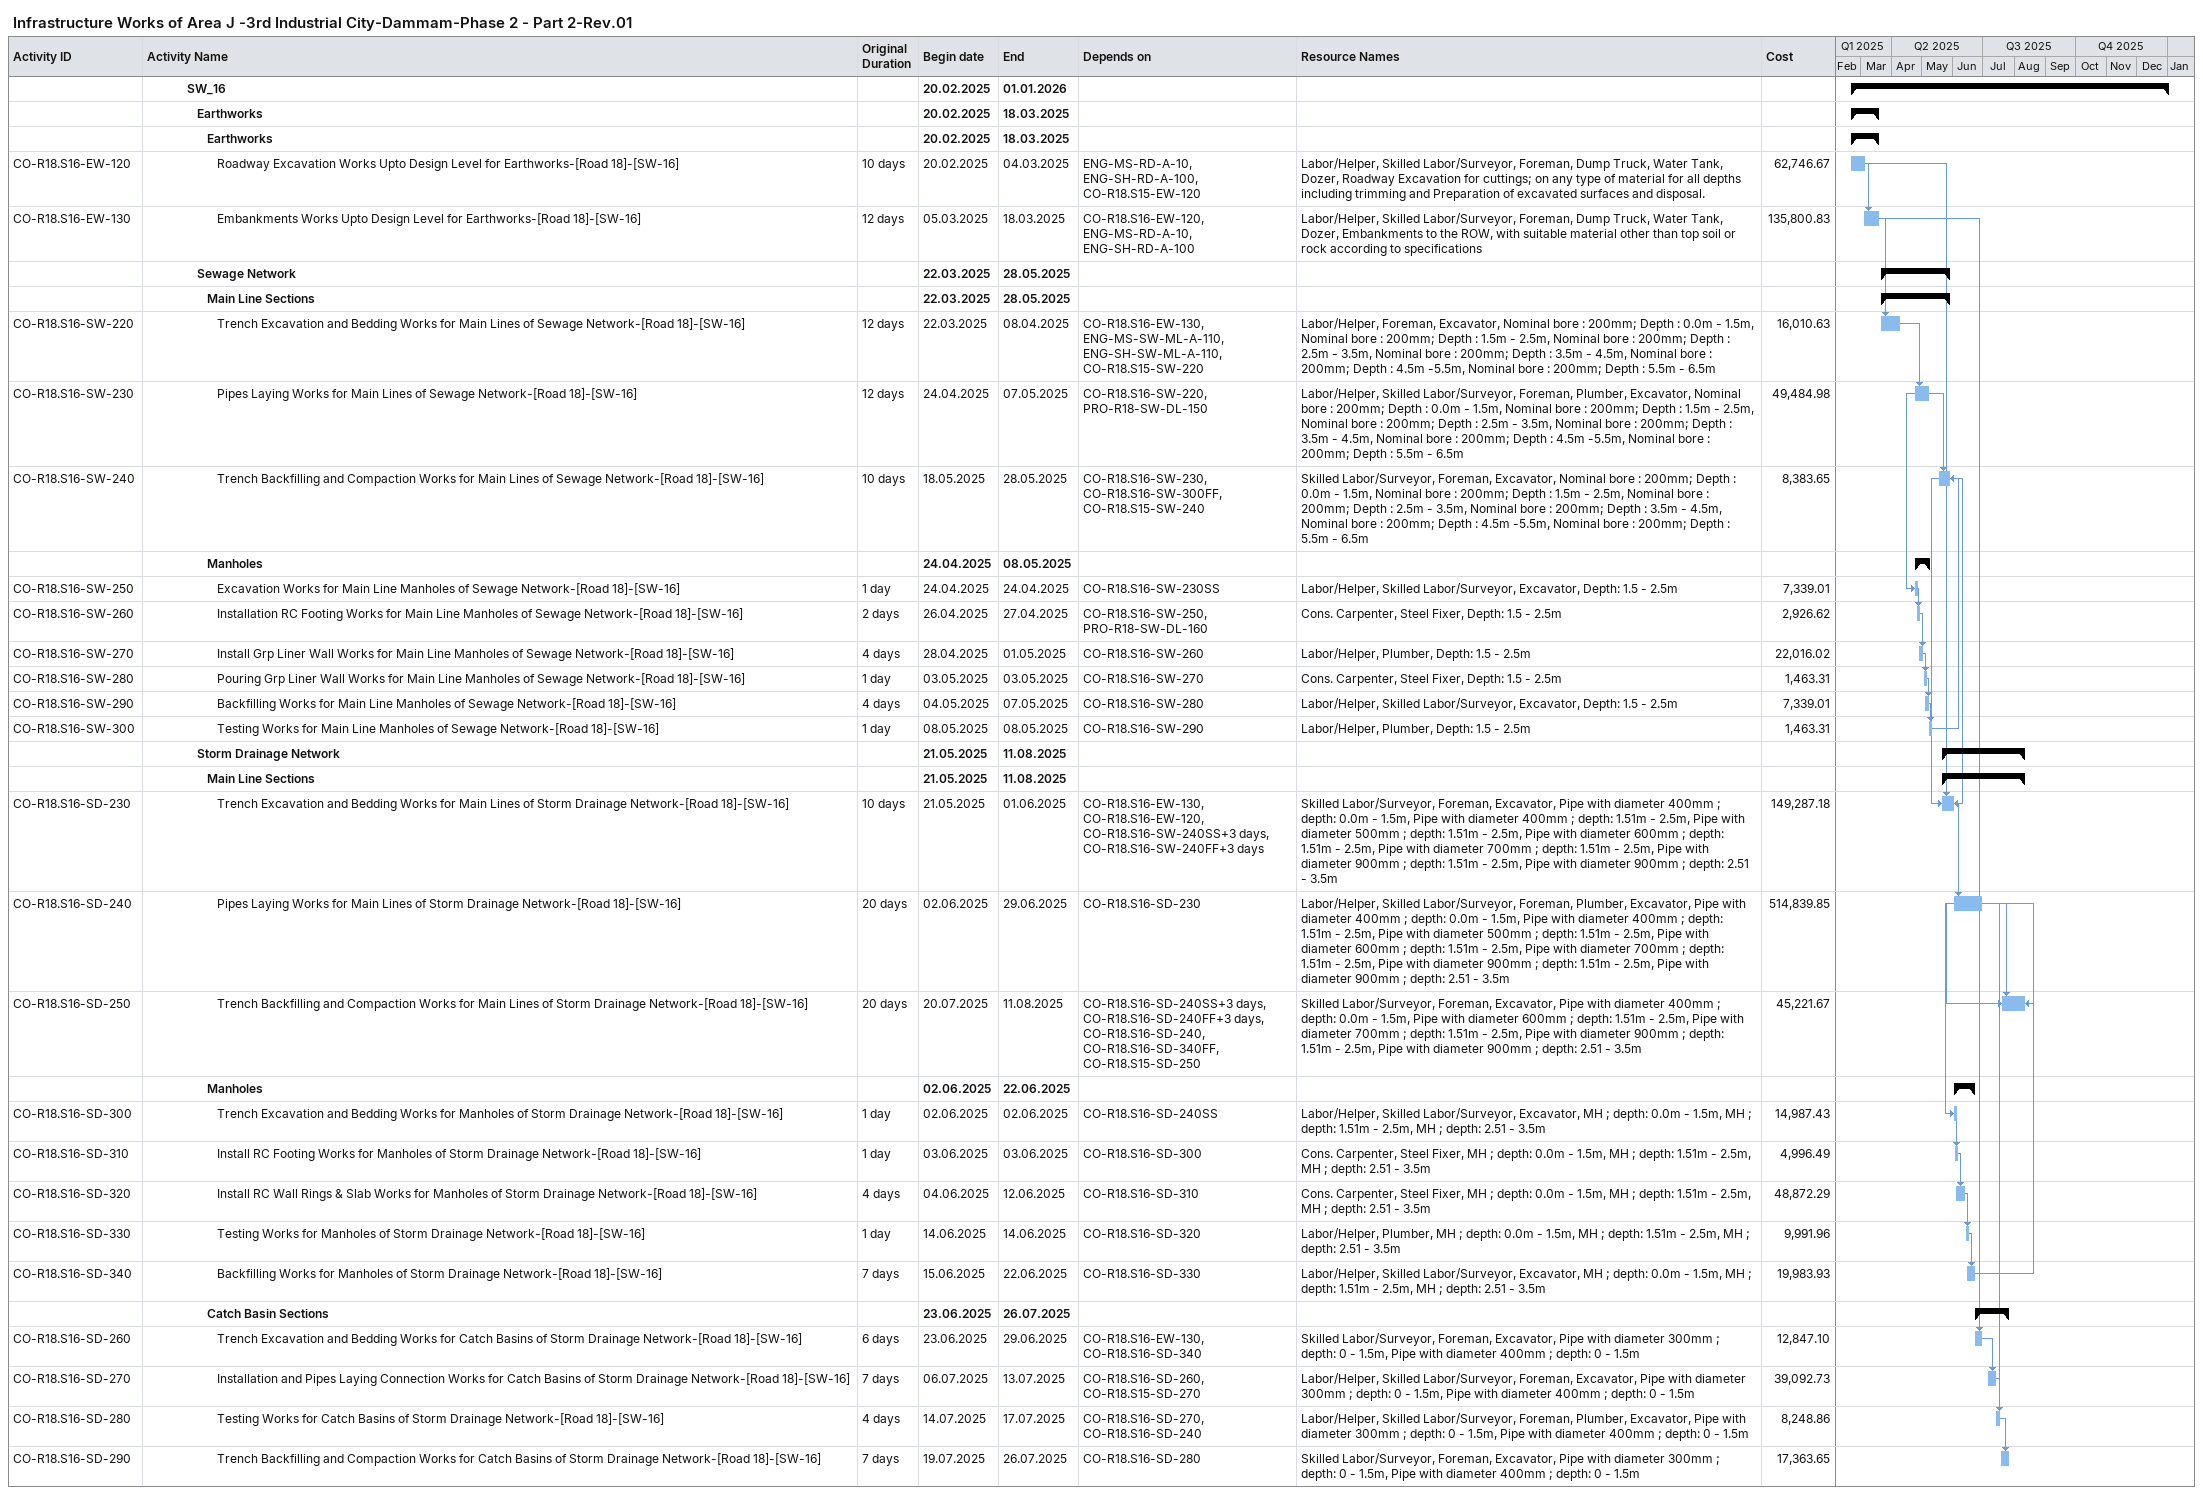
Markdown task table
Infrastructure Works of Area J -3rd Industrial City-Dammam-Phase 2 - Part 2-Rev.01

| ID | Level | Task | Original duration | Start | Finish | Predecessors | Resources | Cost |
|---|---|---|---|---|---|---|---|---|
|  | 5 | **SW_16** |  | 2025-02-20 | 2026-01-01 |  |  |  |
|  | 6 | **Earthworks** |  | 2025-02-20 | 2025-03-18 |  |  |  |
|  | 7 | **Earthworks** |  | 2025-02-20 | 2025-03-18 |  |  |  |
| CO-R18.S16-EW-120 | 8 | Roadway Excavation Works Upto Design Level for Earthworks-[Road 18]-[SW-16] | 10d | 2025-02-20 | 2025-03-04 | ENG-MS-RD-A-10, ENG-SH-RD-A-100, CO-R18.S15-EW-120 | Labor/Helper, Skilled Labor/Surveyor, Foreman, Dump Truck, Water Tank, Dozer, Roadway Excavation for cuttings; on any type of material for all depths including trimming and Preparation of excavated surfaces and disposal. | 62746.67 |
| CO-R18.S16-EW-130 | 8 | Embankments Works Upto Design Level for Earthworks-[Road 18]-[SW-16] | 12d | 2025-03-05 | 2025-03-18 | CO-R18.S16-EW-120, ENG-MS-RD-A-10, ENG-SH-RD-A-100 | Labor/Helper, Skilled Labor/Surveyor, Foreman, Dump Truck, Water Tank, Dozer, Embankments to the ROW, with suitable material other than top soil or rock according to specifications | 135800.83 |
|  | 6 | **Sewage Network** |  | 2025-03-22 | 2025-05-28 |  |  |  |
|  | 7 | **Main Line Sections** |  | 2025-03-22 | 2025-05-28 |  |  |  |
| CO-R18.S16-SW-220 | 8 | Trench Excavation and Bedding Works for Main Lines of Sewage Network-[Road 18]-[SW-16] | 12d | 2025-03-22 | 2025-04-08 | CO-R18.S16-EW-130, ENG-MS-SW-ML-A-110, ENG-SH-SW-ML-A-110, CO-R18.S15-SW-220 | Labor/Helper, Foreman, Excavator, Nominal bore : 200mm; Depth : 0.0m - 1.5m, Nominal bore : 200mm; Depth : 1.5m - 2.5m, Nominal bore : 200mm; Depth : 2.5m - 3.5m, Nominal bore : 200mm; Depth : 3.5m - 4.5m, Nominal bore : 200mm; Depth : 4.5m -5.5m, Nominal bore : 200mm; Depth : 5.5m - 6.5m | 16010.63 |
| CO-R18.S16-SW-230 | 8 | Pipes Laying Works for Main Lines of Sewage Network-[Road 18]-[SW-16] | 12d | 2025-04-24 | 2025-05-07 | CO-R18.S16-SW-220, PRO-R18-SW-DL-150 | Labor/Helper, Skilled Labor/Surveyor, Foreman, Plumber, Excavator, Nominal bore : 200mm; Depth : 0.0m - 1.5m, Nominal bore : 200mm; Depth : 1.5m - 2.5m, Nominal bore : 200mm; Depth : 2.5m - 3.5m, Nominal bore : 200mm; Depth : 3.5m - 4.5m, Nominal bore : 200mm; Depth : 4.5m -5.5m, Nominal bore : 200mm; Depth : 5.5m - 6.5m | 49484.98 |
| CO-R18.S16-SW-240 | 8 | Trench Backfilling and Compaction Works for Main Lines of Sewage Network-[Road 18]-[SW-16] | 10d | 2025-05-18 | 2025-05-28 | CO-R18.S16-SW-230, CO-R18.S16-SW-300FF, CO-R18.S15-SW-240 | Skilled Labor/Surveyor, Foreman, Excavator, Nominal bore : 200mm; Depth : 0.0m - 1.5m, Nominal bore : 200mm; Depth : 1.5m - 2.5m, Nominal bore : 200mm; Depth : 2.5m - 3.5m, Nominal bore : 200mm; Depth : 3.5m - 4.5m, Nominal bore : 200mm; Depth : 4.5m -5.5m, Nominal bore : 200mm; Depth : 5.5m - 6.5m | 8383.65 |
|  | 7 | **Manholes** |  | 2025-04-24 | 2025-05-08 |  |  |  |
| CO-R18.S16-SW-250 | 8 | Excavation Works for Main Line Manholes of Sewage Network-[Road 18]-[SW-16] | 1d | 2025-04-24 | 2025-04-24 | CO-R18.S16-SW-230SS | Labor/Helper, Skilled Labor/Surveyor, Excavator, Depth: 1.5 - 2.5m | 7339.01 |
| CO-R18.S16-SW-260 | 8 | Installation RC Footing Works for Main Line Manholes of Sewage Network-[Road 18]-[SW-16] | 2d | 2025-04-26 | 2025-04-27 | CO-R18.S16-SW-250, PRO-R18-SW-DL-160 | Cons. Carpenter, Steel Fixer, Depth: 1.5 - 2.5m | 2926.62 |
| CO-R18.S16-SW-270 | 8 | Install Grp Liner Wall Works for Main Line Manholes of Sewage Network-[Road 18]-[SW-16] | 4d | 2025-04-28 | 2025-05-01 | CO-R18.S16-SW-260 | Labor/Helper, Plumber, Depth: 1.5 - 2.5m | 22016.02 |
| CO-R18.S16-SW-280 | 8 | Pouring Grp Liner Wall Works for Main Line Manholes of Sewage Network-[Road 18]-[SW-16] | 1d | 2025-05-03 | 2025-05-03 | CO-R18.S16-SW-270 | Cons. Carpenter, Steel Fixer, Depth: 1.5 - 2.5m | 1463.31 |
| CO-R18.S16-SW-290 | 8 | Backfilling Works for Main Line Manholes of Sewage Network-[Road 18]-[SW-16] | 4d | 2025-05-04 | 2025-05-07 | CO-R18.S16-SW-280 | Labor/Helper, Skilled Labor/Surveyor, Excavator, Depth: 1.5 - 2.5m | 7339.01 |
| CO-R18.S16-SW-300 | 8 | Testing Works for Main Line Manholes of Sewage Network-[Road 18]-[SW-16] | 1d | 2025-05-08 | 2025-05-08 | CO-R18.S16-SW-290 | Labor/Helper, Plumber, Depth: 1.5 - 2.5m | 1463.31 |
|  | 6 | **Storm Drainage Network** |  | 2025-05-21 | 2025-08-11 |  |  |  |
|  | 7 | **Main Line Sections** |  | 2025-05-21 | 2025-08-11 |  |  |  |
| CO-R18.S16-SD-230 | 8 | Trench Excavation and Bedding Works for Main Lines of Storm Drainage Network-[Road 18]-[SW-16] | 10d | 2025-05-21 | 2025-06-01 | CO-R18.S16-EW-130, CO-R18.S16-EW-120, CO-R18.S16-SW-240SS+3d, CO-R18.S16-SW-240FF+3d | Skilled Labor/Surveyor, Foreman, Excavator, Pipe with diameter 400mm ; depth: 0.0m - 1.5m, Pipe with diameter 400mm ; depth: 1.51m - 2.5m, Pipe with diameter 500mm ; depth: 1.51m - 2.5m, Pipe with diameter 600mm ; depth: 1.51m - 2.5m, Pipe with diameter 700mm ; depth: 1.51m - 2.5m, Pipe with diameter 900mm ; depth: 1.51m - 2.5m, Pipe with diameter 900mm ; depth: 2.51 - 3.5m | 149287.18 |
| CO-R18.S16-SD-240 | 8 | Pipes Laying Works for Main Lines of Storm Drainage Network-[Road 18]-[SW-16] | 20d | 2025-06-02 | 2025-06-29 | CO-R18.S16-SD-230 | Labor/Helper, Skilled Labor/Surveyor, Foreman, Plumber, Excavator, Pipe with diameter 400mm ; depth: 0.0m - 1.5m, Pipe with diameter 400mm ; depth: 1.51m - 2.5m, Pipe with diameter 500mm ; depth: 1.51m - 2.5m, Pipe with diameter 600mm ; depth: 1.51m - 2.5m, Pipe with diameter 700mm ; depth: 1.51m - 2.5m, Pipe with diameter 900mm ; depth: 1.51m - 2.5m, Pipe with diameter 900mm ; depth: 2.51 - 3.5m | 514839.85 |
| CO-R18.S16-SD-250 | 8 | Trench Backfilling and Compaction Works for Main Lines of Storm Drainage Network-[Road 18]-[SW-16] | 20d | 2025-07-20 | 2025-08-11 | CO-R18.S16-SD-240SS+3d, CO-R18.S16-SD-240FF+3d, CO-R18.S16-SD-240, CO-R18.S16-SD-340FF, CO-R18.S15-SD-250 | Skilled Labor/Surveyor, Foreman, Excavator, Pipe with diameter 400mm ; depth: 0.0m - 1.5m, Pipe with diameter 600mm ; depth: 1.51m - 2.5m, Pipe with diameter 700mm ; depth: 1.51m - 2.5m, Pipe with diameter 900mm ; depth: 1.51m - 2.5m, Pipe with diameter 900mm ; depth: 2.51 - 3.5m | 45221.67 |
|  | 7 | **Manholes** |  | 2025-06-02 | 2025-06-22 |  |  |  |
| CO-R18.S16-SD-300 | 8 | Trench Excavation and Bedding Works for Manholes of Storm Drainage Network-[Road 18]-[SW-16] | 1d | 2025-06-02 | 2025-06-02 | CO-R18.S16-SD-240SS | Labor/Helper, Skilled Labor/Surveyor, Excavator, MH ; depth: 0.0m - 1.5m, MH ; depth: 1.51m - 2.5m, MH ; depth: 2.51 - 3.5m | 14987.43 |
| CO-R18.S16-SD-310 | 8 | Install RC Footing Works for Manholes of Storm Drainage Network-[Road 18]-[SW-16] | 1d | 2025-06-03 | 2025-06-03 | CO-R18.S16-SD-300 | Cons. Carpenter, Steel Fixer, MH ; depth: 0.0m - 1.5m, MH ; depth: 1.51m - 2.5m, MH ; depth: 2.51 - 3.5m | 4996.49 |
| CO-R18.S16-SD-320 | 8 | Install RC Wall Rings & Slab Works for Manholes of Storm Drainage Network-[Road 18]-[SW-16] | 4d | 2025-06-04 | 2025-06-12 | CO-R18.S16-SD-310 | Cons. Carpenter, Steel Fixer, MH ; depth: 0.0m - 1.5m, MH ; depth: 1.51m - 2.5m, MH ; depth: 2.51 - 3.5m | 48872.29 |
| CO-R18.S16-SD-330 | 8 | Testing Works for Manholes of Storm Drainage Network-[Road 18]-[SW-16] | 1d | 2025-06-14 | 2025-06-14 | CO-R18.S16-SD-320 | Labor/Helper, Plumber, MH ; depth: 0.0m - 1.5m, MH ; depth: 1.51m - 2.5m, MH ; depth: 2.51 - 3.5m | 9991.96 |
| CO-R18.S16-SD-340 | 8 | Backfilling Works for Manholes of Storm Drainage Network-[Road 18]-[SW-16] | 7d | 2025-06-15 | 2025-06-22 | CO-R18.S16-SD-330 | Labor/Helper, Skilled Labor/Surveyor, Excavator, MH ; depth: 0.0m - 1.5m, MH ; depth: 1.51m - 2.5m, MH ; depth: 2.51 - 3.5m | 19983.93 |
|  | 7 | **Catch Basin Sections** |  | 2025-06-23 | 2025-07-26 |  |  |  |
| CO-R18.S16-SD-260 | 8 | Trench Excavation and Bedding Works for Catch Basins of Storm Drainage Network-[Road 18]-[SW-16] | 6d | 2025-06-23 | 2025-06-29 | CO-R18.S16-EW-130, CO-R18.S16-SD-340 | Skilled Labor/Surveyor, Foreman, Excavator, Pipe with diameter 300mm ; depth: 0 - 1.5m, Pipe with diameter 400mm ; depth: 0 - 1.5m | 12847.10 |
| CO-R18.S16-SD-270 | 8 | Installation and Pipes Laying Connection Works for Catch Basins of Storm Drainage Network-[Road 18]-[SW-16] | 7d | 2025-07-06 | 2025-07-13 | CO-R18.S16-SD-260, CO-R18.S15-SD-270 | Labor/Helper, Skilled Labor/Surveyor, Foreman, Excavator, Pipe with diameter 300mm ; depth: 0 - 1.5m, Pipe with diameter 400mm ; depth: 0 - 1.5m | 39092.73 |
| CO-R18.S16-SD-280 | 8 | Testing Works for Catch Basins of Storm Drainage Network-[Road 18]-[SW-16] | 4d | 2025-07-14 | 2025-07-17 | CO-R18.S16-SD-270, CO-R18.S16-SD-240 | Labor/Helper, Skilled Labor/Surveyor, Foreman, Plumber, Excavator, Pipe with diameter 300mm ; depth: 0 - 1.5m, Pipe with diameter 400mm ; depth: 0 - 1.5m | 8248.86 |
| CO-R18.S16-SD-290 | 8 | Trench Backfilling and Compaction Works for Catch Basins of Storm Drainage Network-[Road 18]-[SW-16] | 7d | 2025-07-19 | 2025-07-26 | CO-R18.S16-SD-280 | Skilled Labor/Surveyor, Foreman, Excavator, Pipe with diameter 300mm ; depth: 0 - 1.5m, Pipe with diameter 400mm ; depth: 0 - 1.5m | 17363.65 |
